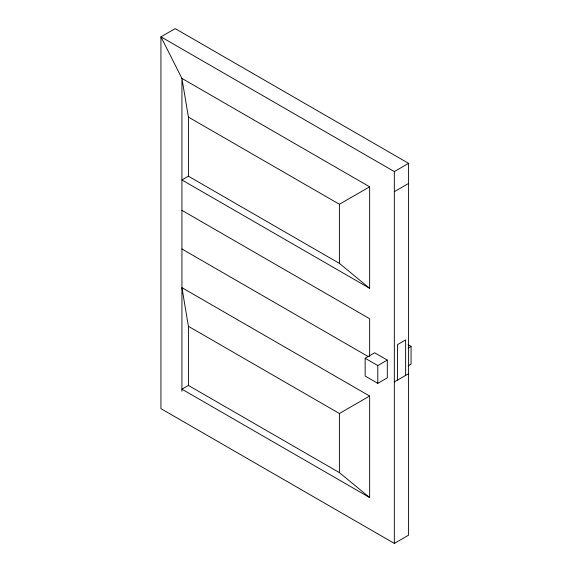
<?xml version="1.0" encoding="UTF-8"?>
<svg xmlns="http://www.w3.org/2000/svg" width="572" height="572" viewBox="0 0 572 572"><rect width="100%" height="100%" fill="white"/><g stroke="black" fill="none" stroke-linecap="round" stroke-linejoin="round"><path stroke-width="0.86" d="M181.932 391.219L181.932 78.428L188.41 117.088L188.41 176.212L181.932 179.951L369.648 288.324L369.648 186.808L181.932 78.428L160.939 36.83L175.196 28.6L408.594 163.349L408.594 535.17L394.337 543.4L160.939 408.651L160.939 36.83L394.337 171.579L408.594 163.349M369.648 288.324L339.403 263.385L339.403 204.268L369.648 186.808M394.337 191.67L408.594 183.433M188.41 385.442L181.932 389.182L369.648 497.561L369.648 396.038L181.932 287.659L188.41 326.319L188.41 385.442L339.403 472.622L369.648 497.561M365.143 358.272L374.646 352.781L387.301 360.088L387.301 377.863L377.792 383.347L365.143 376.04L365.143 358.272L377.792 365.572L387.301 360.088M408.136 348.055L411.061 346.367L411.061 364.142L408.136 365.83M339.403 472.622L339.403 413.499L369.648 396.038M394.337 381.924L408.594 373.695M188.41 117.088L339.403 204.268M188.41 176.212L339.403 263.385M181.932 210.353L369.648 318.726L369.648 356.506M408.086 344.651L411.061 346.367M181.932 249.006L368.103 356.492M188.41 326.319L339.403 413.499M405.634 375.396L405.634 339.925L397.511 344.623L397.511 380.094M394.337 171.579L394.337 543.4M377.792 365.572L377.792 383.347"/></g></svg>
